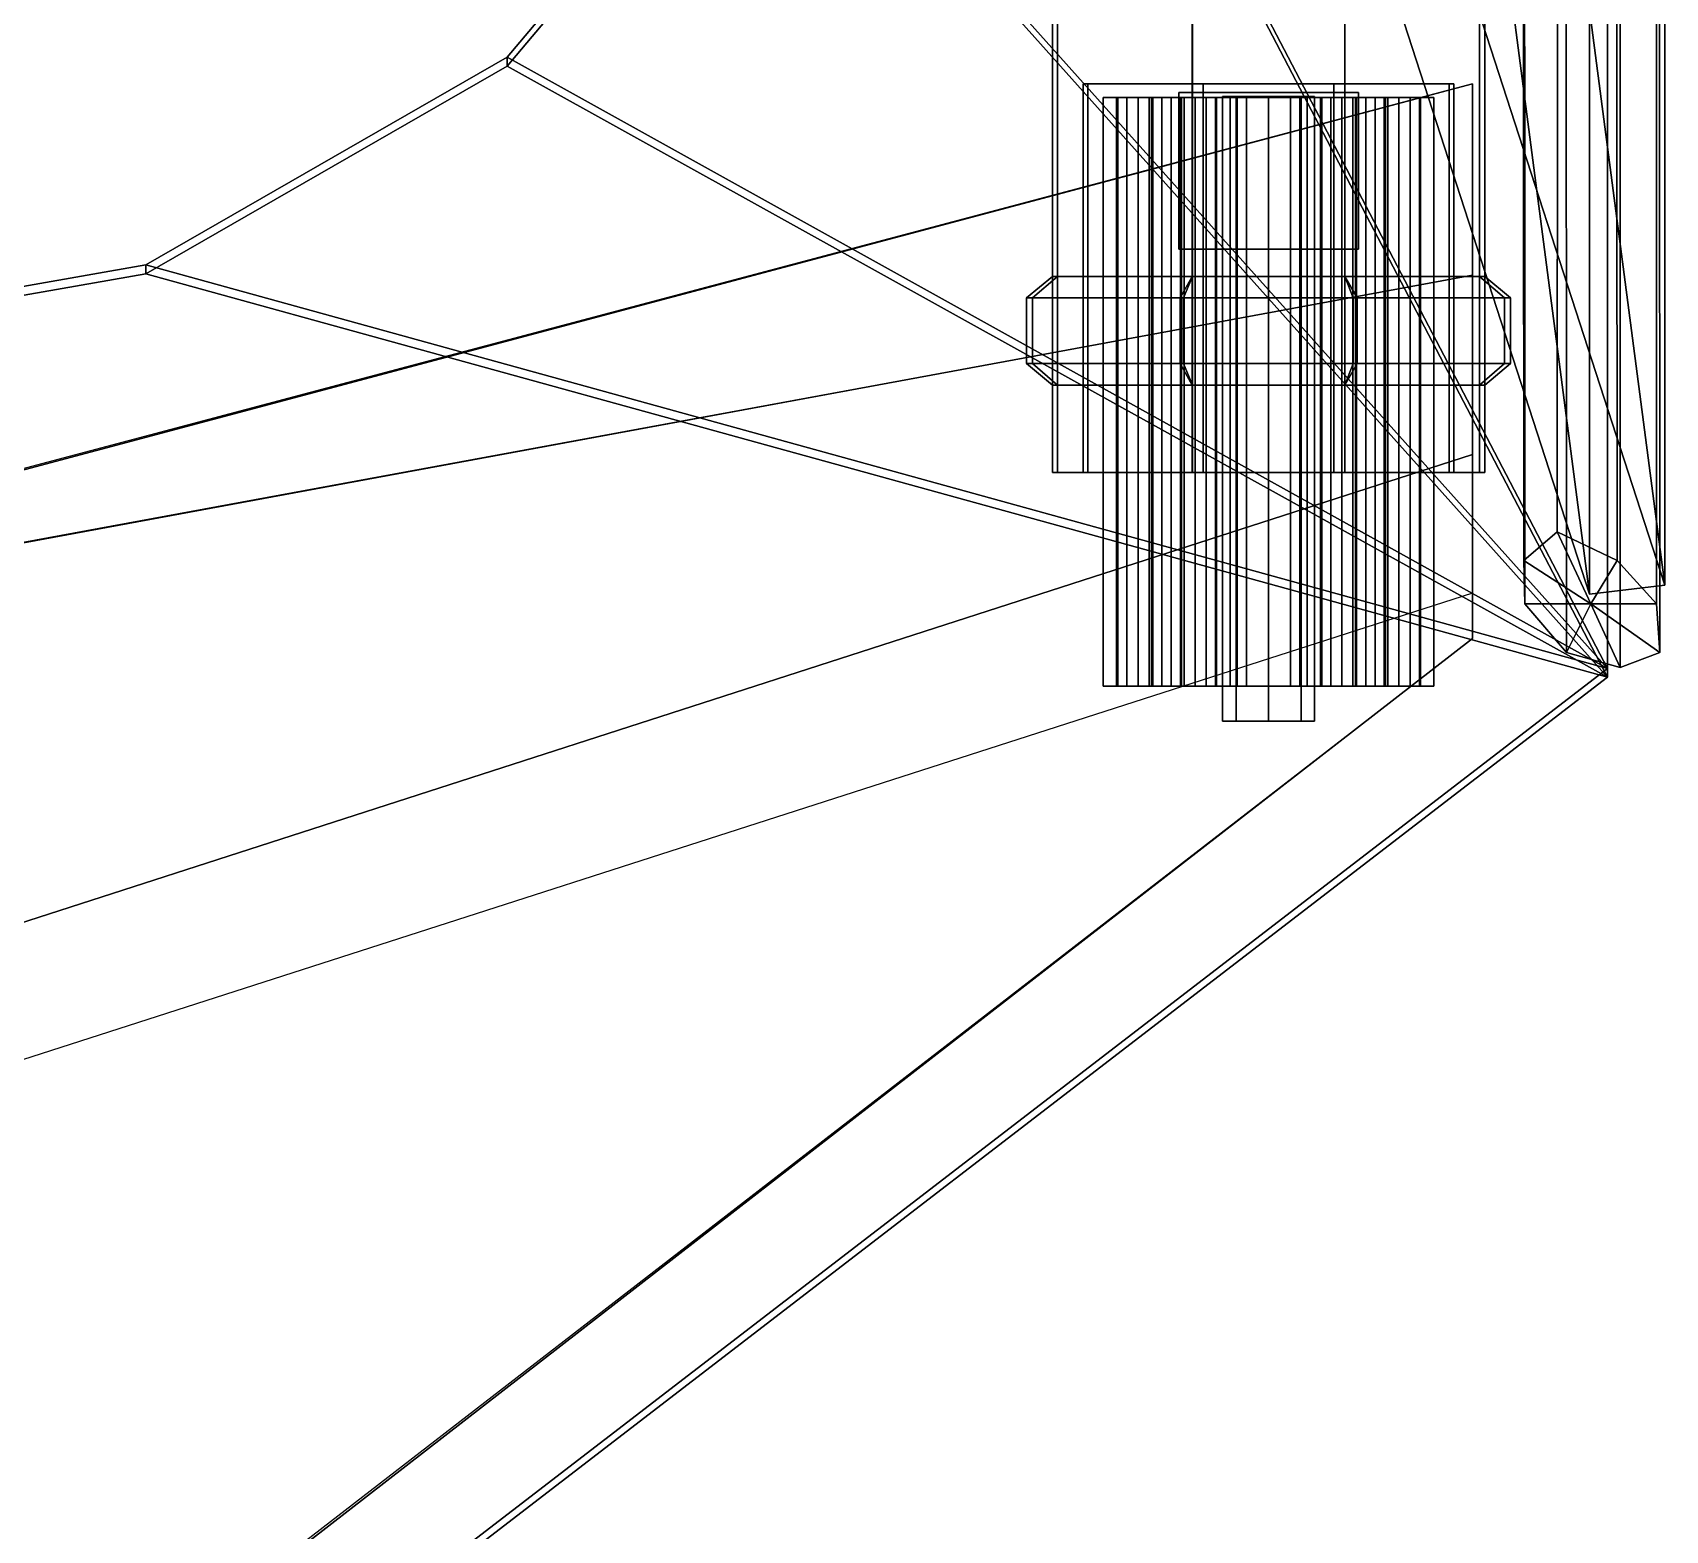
# Model space of a CAD drawing. Extents: x -7.9 to 7.9, y -12.5 to 11.9.
# Drawn here: x 4.873 to 7.726, y -2.932 to -0.314 of the extents above; entities that cross this region are included whole.
import ezdxf

# ---------------------------------------------------------------- set-up
doc = ezdxf.new("R2010")
doc.units = 0

msp = doc.modelspace()

# ---------------------------------------------------------------- linework, layer by layer
for points in [[(5.5259, 7.3099, 12.2731), (5.3539, 6.0311, 12.8935), (7.7254, -1.2805, 4.3218), (6.926, 4.8268, 7.2137)], [(5.2217, 6.0186, 12.8351), (7.5939, -1.2958, 4.2604), (7.7254, -1.2805, 4.3218), (5.3539, 6.0311, 12.8935)], [(7.5939, -1.2958, 4.2604), (5.2217, 6.0186, 12.8351), (6.7946, 4.8268, 7.1524)], [(6.9243, 5.9038, 7.2129), (6.926, 4.8268, 7.2137), (7.7254, -1.2805, 4.3218), (7.7264, 4.5266, 4.3223)], [(7.5939, -1.2958, 4.2604), (6.7946, 4.8268, 7.1524), (7.5949, 4.5117, 4.2608)], [(7.475, 4.5356, 4.3041), (7.4791, -1.237, 4.2953), (7.5374, -1.1871, 4.3829), (7.5407, 4.5356, 4.3758)], [(7.4793, 4.5356, 4.207), (7.4807, -1.313, 4.2039), (7.4791, -1.237, 4.2953), (7.475, 4.5356, 4.3041)], [(7.551, 4.5356, 4.1413), (7.5539, -1.398, 4.1351), (7.4807, -1.313, 4.2039), (7.4793, 4.5356, 4.207)], [(7.5407, 4.5356, 4.3758), (7.5374, -1.1871, 4.3829), (7.642, -1.237, 4.3713), (7.6379, 4.5356, 4.3801)], [(7.6481, 4.5356, 4.1455), (7.6475, -1.4244, 4.1469), (7.5539, -1.398, 4.1351), (7.551, 4.5356, 4.1413)], [(7.7264, 4.5266, 4.3223), (7.7254, -1.2805, 4.3218), (7.5939, -1.2958, 4.2604), (7.5949, 4.5117, 4.2608)], [(7.6379, 4.5356, 4.3801), (7.642, -1.237, 4.3713), (7.711, -1.313, 4.3113), (7.7096, 4.5356, 4.3144)], [(7.7138, 4.5356, 4.2172), (7.7167, -1.398, 4.211), (7.6475, -1.4244, 4.1469), (7.6481, 4.5356, 4.1455)], [(7.7096, 4.5356, 4.3144), (7.711, -1.313, 4.3113), (7.7167, -1.398, 4.211), (7.7138, 4.5356, 4.2172)], [(6.4207, 4.3816, 4.1037), (7.6253, 4.3816, 4.1037), (7.6253, -1.4257, 4.1037), (6.4207, 0.8816, 4.1037)], [(6.4207, 0.8662, 4.271), (7.6253, -1.4411, 4.271), (7.6253, 4.3663, 4.271), (6.4207, 4.3663, 4.271)], [(7.6253, 4.3816, 4.1037), (7.6253, 4.3663, 4.271), (7.6253, -1.4411, 4.271), (7.6253, -1.4257, 4.1037)], [(6.655, 1.8395, 3.7898), (6.6639, 1.8389, 3.5425), (6.6639, -1.0835, 3.5425), (6.655, -1.0835, 3.7898)], [(6.8997, 1.8395, 3.9838), (6.655, 1.8395, 3.7898), (6.655, -1.0835, 3.7898), (6.8997, -1.0835, 3.9838)], [(6.6639, 1.8389, 3.5425), (6.8995, 1.8389, 3.2481), (6.8995, -1.0835, 3.2481), (6.6639, -1.0835, 3.5425)], [(6.8995, 1.8389, 3.2481), (7.1659, 1.8395, 3.248), (7.1659, -1.0835, 3.248), (6.8995, -1.0835, 3.2481)], [(7.1661, 1.8395, 3.9837), (6.8997, 1.8395, 3.9838), (6.8997, -1.0835, 3.9838), (7.1661, -1.0835, 3.9837)], [(7.1659, 1.8395, 3.248), (7.4106, 1.8395, 3.5614), (7.4106, -1.0835, 3.5614), (7.1659, -1.0835, 3.248)], [(7.4016, 1.8395, 3.8087), (7.1661, 1.8395, 3.9837), (7.1661, -1.0835, 3.9837), (7.4016, -1.0835, 3.8087)], [(7.4106, 1.8395, 3.5614), (7.4016, 1.8395, 3.8087), (7.4016, -1.0835, 3.8087), (7.4106, -1.0835, 3.5614)], [(6.4207, 0.8816, 4.1037), (7.6253, -1.4257, 4.1037), (6.1712, 0.199, 4.1037)], [(6.1712, 0.1837, 4.271), (7.6253, -1.4411, 4.271), (6.4207, 0.8662, 4.271)], [(6.1712, 0.199, 4.1037), (7.6253, -1.4257, 4.1037), (5.7022, -0.3575, 4.1037)], [(6.1712, 0.199, 4.1037), (5.7022, -0.3575, 4.1037), (5.7022, -0.3728, 4.271), (6.1712, 0.1837, 4.271)], [(5.7022, -0.3728, 4.271), (7.6253, -1.4411, 4.271), (6.1712, 0.1837, 4.271)], [(5.7022, -0.3575, 4.1037), (7.6253, -1.4257, 4.1037), (5.0704, -0.7206, 4.1037)], [(5.7022, -0.3575, 4.1037), (5.0704, -0.7206, 4.1037), (5.0704, -0.736, 4.271), (5.7022, -0.3728, 4.271)], [(5.0704, -0.736, 4.271), (7.6253, -1.4411, 4.271), (5.7022, -0.3728, 4.271)], [(0.7607, -2.1641, 4.271), (0.7834, -2.1641, 4.7484), (7.3896, -0.4038, 4.7484), (7.3896, -0.4038, 4.271)], [(0.7834, -6.4985, 4.4398), (7.3896, -1.3735, 4.4398), (7.3896, -0.4038, 4.7484), (0.7834, -2.1641, 4.7484)], [(6.7091, -1.0835, 3.771), (6.7168, -1.0835, 3.5606), (6.7168, -0.4039, 3.5606), (6.7091, -0.4039, 3.771)], [(6.9188, -1.0835, 3.9361), (6.7091, -1.0835, 3.771), (6.7091, -0.4039, 3.771), (6.9188, -0.4039, 3.9361)], [(6.9186, -0.4039, 3.2993), (6.9188, -0.4039, 3.9361), (6.7091, -0.4039, 3.771), (6.7168, -0.4039, 3.5606)], [(6.7168, -1.0835, 3.5606), (6.9186, -1.0835, 3.2993), (6.9186, -0.4039, 3.2993), (6.7168, -0.4039, 3.5606)], [(6.7672, -0.4279, 3.7035), (6.7436, -0.4279, 3.6467), (6.7436, -1.4569, 3.6467), (6.7672, -1.4569, 3.7035)], [(6.7672, -0.4279, 3.5899), (6.7672, -1.4569, 3.5899), (6.7436, -1.4569, 3.6467), (6.7436, -0.4279, 3.6467)], [(6.824, -0.4279, 3.727), (6.7672, -0.4279, 3.7035), (6.7672, -1.4569, 3.7035), (6.824, -1.4569, 3.727)], [(6.824, -0.4279, 3.5663), (6.824, -1.4569, 3.5663), (6.7672, -1.4569, 3.5899), (6.7672, -0.4279, 3.5899)], [(6.7852, -0.4279, 3.608), (6.7692, -0.4279, 3.6467), (6.7692, -1.4569, 3.6467), (6.7852, -1.4569, 3.608)], [(6.7852, -0.4279, 3.6854), (6.7852, -1.4569, 3.6854), (6.7692, -1.4569, 3.6467), (6.7692, -0.4279, 3.6467)], [(6.824, -0.4279, 3.5919), (6.7852, -0.4279, 3.608), (6.7852, -1.4569, 3.608), (6.824, -1.4569, 3.5919)], [(6.824, -0.4279, 3.7014), (6.824, -1.4569, 3.7014), (6.7852, -1.4569, 3.6854), (6.7852, -0.4279, 3.6854)], [(6.8048, -0.4279, 3.499), (6.8283, -0.4279, 3.4422), (6.8283, -1.4569, 3.4422), (6.8048, -1.4569, 3.499)], [(6.8283, -0.4279, 3.5558), (6.8048, -0.4279, 3.499), (6.8048, -1.4569, 3.499), (6.8283, -1.4569, 3.5558)], [(6.8283, -0.4279, 3.7375), (6.8283, -1.4569, 3.7375), (6.8048, -1.4569, 3.7943), (6.8048, -0.4279, 3.7943)], [(6.8048, -0.4279, 3.7943), (6.8048, -1.4569, 3.7943), (6.8283, -1.4569, 3.8511), (6.8283, -0.4279, 3.8511)], [(6.824, -0.4279, 3.5919), (6.824, -1.4569, 3.5919), (6.8627, -1.4569, 3.608), (6.8627, -0.4279, 3.608)], [(6.8627, -0.4279, 3.6854), (6.8627, -1.4569, 3.6854), (6.824, -1.4569, 3.7014), (6.824, -0.4279, 3.7014)], [(6.8808, -0.4279, 3.7035), (6.824, -0.4279, 3.727), (6.824, -1.4569, 3.727), (6.8808, -1.4569, 3.7035)], [(6.824, -0.4279, 3.5663), (6.8808, -0.4279, 3.5899), (6.8808, -1.4569, 3.5899), (6.824, -1.4569, 3.5663)], [(6.8851, -0.4279, 3.4187), (6.8851, -1.4569, 3.4187), (6.8283, -1.4569, 3.4422), (6.8283, -0.4279, 3.4422)], [(6.8851, -0.4279, 3.5794), (6.8283, -0.4279, 3.5558), (6.8283, -1.4569, 3.5558), (6.8851, -1.4569, 3.5794)], [(6.8283, -0.4279, 3.7375), (6.8851, -0.4279, 3.714), (6.8851, -1.4569, 3.714), (6.8283, -1.4569, 3.7375)], [(6.8851, -0.4279, 3.8747), (6.8283, -0.4279, 3.8511), (6.8283, -1.4569, 3.8511), (6.8851, -1.4569, 3.8747)], [(6.8464, -0.4279, 3.5378), (6.8464, -1.4569, 3.5378), (6.8304, -1.4569, 3.499), (6.8304, -0.4279, 3.499)], [(6.8304, -0.4279, 3.499), (6.8304, -1.4569, 3.499), (6.8464, -1.4569, 3.4603), (6.8464, -0.4279, 3.4603)], [(6.8304, -0.4279, 3.7943), (6.8464, -0.4279, 3.8331), (6.8464, -1.4569, 3.8331), (6.8304, -1.4569, 3.7943)], [(6.8464, -0.4279, 3.7556), (6.8304, -0.4279, 3.7943), (6.8304, -1.4569, 3.7943), (6.8464, -1.4569, 3.7556)], [(6.8851, -0.4279, 3.5538), (6.8851, -1.4569, 3.5538), (6.8464, -1.4569, 3.5378), (6.8464, -0.4279, 3.5378)], [(6.8851, -0.4279, 3.4443), (6.8464, -0.4279, 3.4603), (6.8464, -1.4569, 3.4603), (6.8851, -1.4569, 3.4443)], [(6.8851, -0.4279, 3.8491), (6.8851, -1.4569, 3.8491), (6.8464, -1.4569, 3.8331), (6.8464, -0.4279, 3.8331)], [(6.8464, -0.4279, 3.7556), (6.8464, -1.4569, 3.7556), (6.8851, -1.4569, 3.7396), (6.8851, -0.4279, 3.7396)], [(6.8787, -0.4279, 3.6467), (6.8627, -0.4279, 3.608), (6.8627, -1.4569, 3.608), (6.8787, -1.4569, 3.6467)], [(6.8627, -0.4279, 3.6854), (6.8787, -0.4279, 3.6467), (6.8787, -1.4569, 3.6467), (6.8627, -1.4569, 3.6854)], [(6.8759, -0.6928, 3.9639), (6.8759, -0.6928, 4.1127), (6.8759, -0.4192, 4.1127), (6.8759, -0.4192, 3.9639)], [(6.8759, -0.4192, 3.9639), (6.8759, -0.4192, 4.1127), (7.1899, -0.4192, 4.1127), (7.1899, -0.4192, 3.9639)], [(6.8808, -0.4279, 3.7035), (6.8808, -1.4569, 3.7035), (6.9043, -1.4569, 3.6467), (6.9043, -0.4279, 3.6467)], [(6.9043, -0.4279, 3.6467), (6.9043, -1.4569, 3.6467), (6.8808, -1.4569, 3.5899), (6.8808, -0.4279, 3.5899)], [(6.9419, -0.4279, 3.4422), (6.9419, -1.4569, 3.4422), (6.8851, -1.4569, 3.4187), (6.8851, -0.4279, 3.4187)], [(6.8851, -0.4279, 3.5794), (6.8851, -1.4569, 3.5794), (6.9419, -1.4569, 3.5558), (6.9419, -0.4279, 3.5558)], [(6.8851, -0.4279, 3.5538), (6.9238, -0.4279, 3.5378), (6.9238, -1.4569, 3.5378), (6.8851, -1.4569, 3.5538)], [(6.9238, -0.4279, 3.4603), (6.8851, -0.4279, 3.4443), (6.8851, -1.4569, 3.4443), (6.9238, -1.4569, 3.4603)], [(6.9419, -0.4279, 3.7375), (6.9419, -1.4569, 3.7375), (6.8851, -1.4569, 3.714), (6.8851, -0.4279, 3.714)], [(6.9419, -0.4279, 3.8511), (6.8851, -0.4279, 3.8747), (6.8851, -1.4569, 3.8747), (6.9419, -1.4569, 3.8511)], [(6.9238, -0.4279, 3.8331), (6.9238, -1.4569, 3.8331), (6.8851, -1.4569, 3.8491), (6.8851, -0.4279, 3.8491)], [(6.9238, -0.4279, 3.7556), (6.8851, -0.4279, 3.7396), (6.8851, -1.4569, 3.7396), (6.9238, -1.4569, 3.7556)], [(6.9186, -1.0835, 3.2993), (7.1468, -1.0835, 3.2992), (7.1468, -0.4039, 3.2992), (6.9186, -0.4039, 3.2993)], [(6.9186, -0.4039, 3.2993), (7.1468, -0.4039, 3.2992), (7.147, -0.4039, 3.9361), (6.9188, -0.4039, 3.9361)], [(7.147, -1.0835, 3.9361), (6.9188, -1.0835, 3.9361), (6.9188, -0.4039, 3.9361), (7.147, -0.4039, 3.9361)], [(6.9238, -0.4279, 3.4603), (6.9238, -1.4569, 3.4603), (6.9399, -1.4569, 3.499), (6.9399, -0.4279, 3.499)], [(6.9238, -0.4279, 3.5378), (6.9399, -0.4279, 3.499), (6.9399, -1.4569, 3.499), (6.9238, -1.4569, 3.5378)], [(6.9399, -0.4279, 3.7943), (6.9238, -0.4279, 3.7556), (6.9238, -1.4569, 3.7556), (6.9399, -1.4569, 3.7943)], [(6.9399, -0.4279, 3.7943), (6.9399, -1.4569, 3.7943), (6.9238, -1.4569, 3.8331), (6.9238, -0.4279, 3.8331)], [(6.9419, -0.4279, 3.5558), (6.9419, -1.4569, 3.5558), (6.9655, -1.4569, 3.499), (6.9655, -0.4279, 3.499)], [(6.9419, -0.4279, 3.4422), (6.9655, -0.4279, 3.499), (6.9655, -1.4569, 3.499), (6.9419, -1.4569, 3.4422)], [(6.9655, -0.4279, 3.7943), (6.9419, -0.4279, 3.8511), (6.9419, -1.4569, 3.8511), (6.9655, -1.4569, 3.7943)], [(6.9655, -0.4279, 3.7943), (6.9655, -1.4569, 3.7943), (6.9419, -1.4569, 3.7375), (6.9419, -0.4279, 3.7375)], [(6.976, -1.518, 3.7035), (6.976, -0.426, 3.7035), (6.9524, -0.426, 3.6467), (6.9524, -1.518, 3.6467)], [(6.9524, -1.518, 3.6467), (6.9524, -0.426, 3.6467), (6.976, -0.426, 3.5899), (6.976, -1.518, 3.5899)], [(6.9524, -0.4279, 3.8555), (6.9524, -1.4569, 3.8555), (6.976, -1.4569, 3.9123), (6.976, -0.4279, 3.9123)], [(6.9524, -0.4279, 3.8555), (6.976, -0.4279, 3.7987), (6.976, -1.4569, 3.7987), (6.9524, -1.4569, 3.8555)], [(6.976, -0.4279, 3.4947), (6.9524, -0.4279, 3.4379), (6.9524, -1.4569, 3.4379), (6.976, -1.4569, 3.4947)], [(6.9524, -0.4279, 3.4379), (6.976, -0.4279, 3.3811), (6.976, -1.4569, 3.3811), (6.9524, -1.4569, 3.4379)], [(7.0328, -1.518, 3.727), (7.0328, -0.426, 3.727), (6.976, -0.426, 3.7035), (6.976, -1.518, 3.7035)], [(6.976, -1.518, 3.5899), (6.976, -0.426, 3.5899), (7.0328, -0.426, 3.5663), (7.0328, -1.518, 3.5663)], [(6.976, -0.4279, 3.9123), (6.976, -1.4569, 3.9123), (7.0328, -1.4569, 3.9358), (7.0328, -0.4279, 3.9358)], [(7.0328, -0.4279, 3.7751), (7.0328, -1.4569, 3.7751), (6.976, -1.4569, 3.7987), (6.976, -0.4279, 3.7987)], [(6.976, -0.4279, 3.4947), (6.976, -1.4569, 3.4947), (7.0328, -1.4569, 3.5182), (7.0328, -0.4279, 3.5182)], [(6.976, -0.4279, 3.3811), (7.0328, -0.4279, 3.3575), (7.0328, -1.4569, 3.3575), (6.976, -1.4569, 3.3811)], [(6.978, -0.4279, 3.8555), (6.978, -1.4569, 3.8555), (6.9941, -1.4569, 3.8168), (6.9941, -0.4279, 3.8168)], [(6.978, -0.4279, 3.8555), (6.9941, -0.4279, 3.8942), (6.9941, -1.4569, 3.8942), (6.978, -1.4569, 3.8555)], [(6.978, -0.4279, 3.4379), (6.978, -1.4569, 3.4379), (6.9941, -1.4569, 3.3991), (6.9941, -0.4279, 3.3991)], [(6.9941, -0.4279, 3.4766), (6.9941, -1.4569, 3.4766), (6.978, -1.4569, 3.4379), (6.978, -0.4279, 3.4379)], [(7.0328, -0.4279, 3.8007), (6.9941, -0.4279, 3.8168), (6.9941, -1.4569, 3.8168), (7.0328, -1.4569, 3.8007)], [(6.9941, -0.4279, 3.8942), (7.0328, -0.4279, 3.9103), (7.0328, -1.4569, 3.9103), (6.9941, -1.4569, 3.8942)], [(6.9941, -0.4279, 3.3991), (6.9941, -1.4569, 3.3991), (7.0328, -1.4569, 3.3831), (7.0328, -0.4279, 3.3831)], [(6.9941, -0.4279, 3.4766), (7.0328, -0.4279, 3.4926), (7.0328, -1.4569, 3.4926), (6.9941, -1.4569, 3.4766)], [(7.0328, -1.518, 3.5663), (7.0328, -0.426, 3.5663), (7.0896, -0.426, 3.5899), (7.0896, -1.518, 3.5899)], [(7.0896, -1.518, 3.7035), (7.0896, -0.426, 3.7035), (7.0328, -0.426, 3.727), (7.0328, -1.518, 3.727)], [(7.0715, -0.4279, 3.8942), (7.0715, -1.4569, 3.8942), (7.0328, -1.4569, 3.9103), (7.0328, -0.4279, 3.9103)], [(7.0715, -0.4279, 3.8168), (7.0328, -0.4279, 3.8007), (7.0328, -1.4569, 3.8007), (7.0715, -1.4569, 3.8168)], [(7.0896, -0.4279, 3.7987), (7.0896, -1.4569, 3.7987), (7.0328, -1.4569, 3.7751), (7.0328, -0.4279, 3.7751)], [(7.0896, -0.4279, 3.9123), (7.0328, -0.4279, 3.9358), (7.0328, -1.4569, 3.9358), (7.0896, -1.4569, 3.9123)], [(7.0328, -0.4279, 3.4926), (7.0715, -0.4279, 3.4766), (7.0715, -1.4569, 3.4766), (7.0328, -1.4569, 3.4926)], [(7.0715, -0.4279, 3.3991), (7.0328, -0.4279, 3.3831), (7.0328, -1.4569, 3.3831), (7.0715, -1.4569, 3.3991)], [(7.0896, -0.4279, 3.3811), (7.0896, -1.4569, 3.3811), (7.0328, -1.4569, 3.3575), (7.0328, -0.4279, 3.3575)], [(7.0328, -0.4279, 3.5182), (7.0328, -1.4569, 3.5182), (7.0896, -1.4569, 3.4947), (7.0896, -0.4279, 3.4947)], [(7.0875, -0.4279, 3.8555), (7.0875, -1.4569, 3.8555), (7.0715, -1.4569, 3.8942), (7.0715, -0.4279, 3.8942)], [(7.0715, -0.4279, 3.8168), (7.0715, -1.4569, 3.8168), (7.0875, -1.4569, 3.8555), (7.0875, -0.4279, 3.8555)], [(7.0875, -0.4279, 3.4379), (7.0875, -1.4569, 3.4379), (7.0715, -1.4569, 3.4766), (7.0715, -0.4279, 3.4766)], [(7.0875, -0.4279, 3.4379), (7.0715, -0.4279, 3.3991), (7.0715, -1.4569, 3.3991), (7.0875, -1.4569, 3.4379)], [(7.0896, -1.518, 3.5899), (7.0896, -0.426, 3.5899), (7.1131, -0.426, 3.6467), (7.1131, -1.518, 3.6467)], [(7.1131, -1.518, 3.6467), (7.1131, -0.426, 3.6467), (7.0896, -0.426, 3.7035), (7.0896, -1.518, 3.7035)], [(7.0896, -0.4279, 3.7987), (7.1131, -0.4279, 3.8555), (7.1131, -1.4569, 3.8555), (7.0896, -1.4569, 3.7987)], [(7.1131, -0.4279, 3.8555), (7.0896, -0.4279, 3.9123), (7.0896, -1.4569, 3.9123), (7.1131, -1.4569, 3.8555)], [(7.1131, -0.4279, 3.4379), (7.1131, -1.4569, 3.4379), (7.0896, -1.4569, 3.3811), (7.0896, -0.4279, 3.3811)], [(7.1131, -0.4279, 3.4379), (7.0896, -0.4279, 3.4947), (7.0896, -1.4569, 3.4947), (7.1131, -1.4569, 3.4379)], [(7.1236, -0.4279, 3.7375), (7.1236, -1.4569, 3.7375), (7.1001, -1.4569, 3.7943), (7.1001, -0.4279, 3.7943)], [(7.1236, -0.4279, 3.8511), (7.1001, -0.4279, 3.7943), (7.1001, -1.4569, 3.7943), (7.1236, -1.4569, 3.8511)], [(7.1001, -0.4279, 3.499), (7.1236, -0.4279, 3.4422), (7.1236, -1.4569, 3.4422), (7.1001, -1.4569, 3.499)], [(7.1001, -0.4279, 3.499), (7.1001, -1.4569, 3.499), (7.1236, -1.4569, 3.5558), (7.1236, -0.4279, 3.5558)], [(7.1236, -0.4279, 3.8511), (7.1236, -1.4569, 3.8511), (7.1804, -1.4569, 3.8747), (7.1804, -0.4279, 3.8747)], [(7.1804, -0.4279, 3.714), (7.1804, -1.4569, 3.714), (7.1236, -1.4569, 3.7375), (7.1236, -0.4279, 3.7375)], [(7.1236, -0.4279, 3.5558), (7.1236, -1.4569, 3.5558), (7.1804, -1.4569, 3.5794), (7.1804, -0.4279, 3.5794)], [(7.1236, -0.4279, 3.4422), (7.1804, -0.4279, 3.4187), (7.1804, -1.4569, 3.4187), (7.1236, -1.4569, 3.4422)], [(7.1417, -0.4279, 3.8331), (7.1417, -1.4569, 3.8331), (7.1257, -1.4569, 3.7943), (7.1257, -0.4279, 3.7943)], [(7.1417, -0.4279, 3.7556), (7.1257, -0.4279, 3.7943), (7.1257, -1.4569, 3.7943), (7.1417, -1.4569, 3.7556)], [(7.1257, -0.4279, 3.499), (7.1417, -0.4279, 3.5378), (7.1417, -1.4569, 3.5378), (7.1257, -1.4569, 3.499)], [(7.1257, -0.4279, 3.499), (7.1257, -1.4569, 3.499), (7.1417, -1.4569, 3.4603), (7.1417, -0.4279, 3.4603)], [(7.1804, -0.4279, 3.7396), (7.1417, -0.4279, 3.7556), (7.1417, -1.4569, 3.7556), (7.1804, -1.4569, 3.7396)], [(7.1417, -0.4279, 3.8331), (7.1804, -0.4279, 3.8491), (7.1804, -1.4569, 3.8491), (7.1417, -1.4569, 3.8331)], [(7.1417, -0.4279, 3.4603), (7.1417, -1.4569, 3.4603), (7.1804, -1.4569, 3.4443), (7.1804, -0.4279, 3.4443)], [(7.1417, -0.4279, 3.5378), (7.1804, -0.4279, 3.5538), (7.1804, -1.4569, 3.5538), (7.1417, -1.4569, 3.5378)], [(7.1468, -1.0835, 3.2992), (7.3564, -1.0835, 3.5767), (7.3564, -0.4039, 3.5767), (7.1468, -0.4039, 3.2992)], [(7.3564, -0.4039, 3.5767), (7.3487, -0.4039, 3.7871), (7.147, -0.4039, 3.9361), (7.1468, -0.4039, 3.2992)], [(7.3487, -1.0835, 3.7871), (7.147, -1.0835, 3.9361), (7.147, -0.4039, 3.9361), (7.3487, -0.4039, 3.7871)], [(7.1848, -0.4279, 3.5899), (7.1848, -1.4569, 3.5899), (7.1612, -1.4569, 3.6467), (7.1612, -0.4279, 3.6467)], [(7.1612, -0.4279, 3.6467), (7.1612, -1.4569, 3.6467), (7.1848, -1.4569, 3.7035), (7.1848, -0.4279, 3.7035)], [(7.1804, -0.4279, 3.8747), (7.1804, -1.4569, 3.8747), (7.2372, -1.4569, 3.8511), (7.2372, -0.4279, 3.8511)], [(7.1804, -0.4279, 3.714), (7.2372, -0.4279, 3.7375), (7.2372, -1.4569, 3.7375), (7.1804, -1.4569, 3.714)], [(7.1804, -0.4279, 3.7396), (7.1804, -1.4569, 3.7396), (7.2192, -1.4569, 3.7556), (7.2192, -0.4279, 3.7556)], [(7.1804, -0.4279, 3.8491), (7.2192, -0.4279, 3.8331), (7.2192, -1.4569, 3.8331), (7.1804, -1.4569, 3.8491)], [(7.2372, -0.4279, 3.5558), (7.1804, -0.4279, 3.5794), (7.1804, -1.4569, 3.5794), (7.2372, -1.4569, 3.5558)], [(7.1804, -0.4279, 3.4187), (7.2372, -0.4279, 3.4422), (7.2372, -1.4569, 3.4422), (7.1804, -1.4569, 3.4187)], [(7.1804, -0.4279, 3.4443), (7.1804, -1.4569, 3.4443), (7.2192, -1.4569, 3.4603), (7.2192, -0.4279, 3.4603)], [(7.2192, -0.4279, 3.5378), (7.2192, -1.4569, 3.5378), (7.1804, -1.4569, 3.5538), (7.1804, -0.4279, 3.5538)], [(7.1848, -0.4279, 3.5899), (7.2416, -0.4279, 3.5663), (7.2416, -1.4569, 3.5663), (7.1848, -1.4569, 3.5899)], [(7.2416, -0.4279, 3.727), (7.1848, -0.4279, 3.7035), (7.1848, -1.4569, 3.7035), (7.2416, -1.4569, 3.727)], [(7.1868, -0.4279, 3.6467), (7.2029, -0.4279, 3.6854), (7.2029, -1.4569, 3.6854), (7.1868, -1.4569, 3.6467)], [(7.2029, -0.4279, 3.608), (7.1868, -0.4279, 3.6467), (7.1868, -1.4569, 3.6467), (7.2029, -1.4569, 3.608)], [(7.1899, -0.4192, 3.9639), (7.1899, -0.4192, 4.1127), (7.1899, -0.6928, 4.1127), (7.1899, -0.6928, 3.9639)], [(7.2416, -0.4279, 3.7014), (7.2416, -1.4569, 3.7014), (7.2029, -1.4569, 3.6854), (7.2029, -0.4279, 3.6854)], [(7.2029, -0.4279, 3.608), (7.2029, -1.4569, 3.608), (7.2416, -1.4569, 3.5919), (7.2416, -0.4279, 3.5919)], [(7.2192, -0.4279, 3.7556), (7.2192, -1.4569, 3.7556), (7.2352, -1.4569, 3.7943), (7.2352, -0.4279, 3.7943)], [(7.2352, -0.4279, 3.7943), (7.2352, -1.4569, 3.7943), (7.2192, -1.4569, 3.8331), (7.2192, -0.4279, 3.8331)], [(7.2352, -0.4279, 3.499), (7.2192, -0.4279, 3.4603), (7.2192, -1.4569, 3.4603), (7.2352, -1.4569, 3.499)], [(7.2192, -0.4279, 3.5378), (7.2352, -0.4279, 3.499), (7.2352, -1.4569, 3.499), (7.2192, -1.4569, 3.5378)], [(7.2608, -0.4279, 3.7943), (7.2372, -0.4279, 3.8511), (7.2372, -1.4569, 3.8511), (7.2608, -1.4569, 3.7943)], [(7.2372, -0.4279, 3.7375), (7.2608, -0.4279, 3.7943), (7.2608, -1.4569, 3.7943), (7.2372, -1.4569, 3.7375)], [(7.2372, -0.4279, 3.5558), (7.2372, -1.4569, 3.5558), (7.2608, -1.4569, 3.499), (7.2608, -0.4279, 3.499)], [(7.2608, -0.4279, 3.499), (7.2608, -1.4569, 3.499), (7.2372, -1.4569, 3.4422), (7.2372, -0.4279, 3.4422)], [(7.2416, -0.4279, 3.7014), (7.2803, -0.4279, 3.6854), (7.2803, -1.4569, 3.6854), (7.2416, -1.4569, 3.7014)], [(7.2416, -0.4279, 3.5919), (7.2416, -1.4569, 3.5919), (7.2803, -1.4569, 3.608), (7.2803, -0.4279, 3.608)], [(7.2416, -0.4279, 3.5663), (7.2984, -0.4279, 3.5899), (7.2984, -1.4569, 3.5899), (7.2416, -1.4569, 3.5663)], [(7.2416, -0.4279, 3.727), (7.2416, -1.4569, 3.727), (7.2984, -1.4569, 3.7035), (7.2984, -0.4279, 3.7035)], [(7.2803, -0.4279, 3.6854), (7.2964, -0.4279, 3.6467), (7.2964, -1.4569, 3.6467), (7.2803, -1.4569, 3.6854)], [(7.2803, -0.4279, 3.608), (7.2803, -1.4569, 3.608), (7.2964, -1.4569, 3.6467), (7.2964, -0.4279, 3.6467)], [(7.2984, -0.4279, 3.5899), (7.3219, -0.4279, 3.6467), (7.3219, -1.4569, 3.6467), (7.2984, -1.4569, 3.5899)], [(7.2984, -0.4279, 3.7035), (7.2984, -1.4569, 3.7035), (7.3219, -1.4569, 3.6467), (7.3219, -0.4279, 3.6467)], [(7.3564, -1.0835, 3.5767), (7.3487, -1.0835, 3.7871), (7.3487, -0.4039, 3.7871), (7.3564, -0.4039, 3.5767)], [(7.3896, -1.3735, 4.4398), (7.3896, -1.3735, 4.271), (7.3896, -0.4038, 4.271), (7.3896, -0.4038, 4.7484)], [(7.1899, -0.6928, 3.9639), (7.1899, -0.6928, 4.1127), (6.8759, -0.6928, 4.1127), (6.8759, -0.6928, 3.9639)], [(5.0704, -0.7206, 4.1037), (7.6253, -1.4257, 4.1037), (0.7607, -6.7043, 4.1037), (4.352, -0.8468, 4.1037)], [(4.352, -0.8621, 4.271), (0.7607, -6.7197, 4.271), (7.6253, -1.4411, 4.271), (5.0704, -0.736, 4.271)], [(4.2287, -1.3207, 4.1037), (7.3896, -0.7385, 4.1037), (7.3896, -0.7385, 4.0284), (4.2378, -1.3207, 3.895)], [(4.2375, -2.0693, 3.895), (4.2378, -1.3207, 3.895), (7.3896, -0.7385, 4.0284), (7.3896, -1.052, 4.0284)], [(5.0704, -0.7206, 4.1037), (4.352, -0.8468, 4.1037), (4.352, -0.8621, 4.271), (5.0704, -0.736, 4.271)], [(6.655, -0.7407, 3.7898), (6.6098, -0.7782, 3.8106), (6.8842, -0.7782, 4.0282), (6.8997, -0.7407, 3.9838)], [(6.6639, -0.7407, 3.5425), (6.6201, -0.7782, 3.5262), (6.6098, -0.7782, 3.8106), (6.655, -0.7407, 3.7898)], [(6.8995, -0.7407, 3.2481), (6.8781, -0.7782, 3.2037), (6.6201, -0.7782, 3.5262), (6.6639, -0.7407, 3.5425)], [(7.1659, -0.7407, 3.248), (7.1875, -0.7782, 3.2036), (6.8781, -0.7782, 3.2037), (6.8995, -0.7407, 3.2481)], [(6.8997, -0.7407, 3.9838), (6.8842, -0.7782, 4.0282), (7.1808, -0.7782, 4.0281), (7.1661, -0.7407, 3.9837)], [(7.4106, -0.7407, 3.5614), (7.4555, -0.7782, 3.5468), (7.1875, -0.7782, 3.2036), (7.1659, -0.7407, 3.248)], [(7.1661, -0.7407, 3.9837), (7.1808, -0.7782, 4.0281), (7.4452, -0.7782, 3.8316), (7.4016, -0.7407, 3.8087)], [(7.3896, -1.052, 4.0284), (7.3896, -0.7385, 4.0284), (7.3896, -0.7385, 4.1037), (7.3896, -1.2942, 4.1037)], [(7.4016, -0.7407, 3.8087), (7.4452, -0.7782, 3.8316), (7.4555, -0.7782, 3.5468), (7.4106, -0.7407, 3.5614)], [(6.6098, -0.893, 3.8106), (6.8842, -0.893, 4.0282), (6.8842, -0.7782, 4.0282), (6.6098, -0.7782, 3.8106)], [(6.6098, -0.893, 3.8106), (6.6098, -0.7782, 3.8106), (6.6201, -0.7782, 3.5262), (6.6201, -0.893, 3.5262)], [(6.8781, -0.893, 3.2037), (6.6201, -0.893, 3.5262), (6.6201, -0.7782, 3.5262), (6.8781, -0.7782, 3.2037)], [(6.8781, -0.893, 3.2037), (6.8781, -0.7782, 3.2037), (7.1875, -0.7782, 3.2036), (7.1875, -0.893, 3.2036)], [(7.1808, -0.893, 4.0281), (7.1808, -0.7782, 4.0281), (6.8842, -0.7782, 4.0282), (6.8842, -0.893, 4.0282)], [(7.1808, -0.893, 4.0281), (7.4452, -0.893, 3.8316), (7.4452, -0.7782, 3.8316), (7.1808, -0.7782, 4.0281)], [(7.4555, -0.893, 3.5468), (7.1875, -0.893, 3.2036), (7.1875, -0.7782, 3.2036), (7.4555, -0.7782, 3.5468)], [(7.4555, -0.893, 3.5468), (7.4555, -0.7782, 3.5468), (7.4452, -0.7782, 3.8316), (7.4452, -0.893, 3.8316)], [(6.655, -0.9305, 3.7898), (6.6098, -0.893, 3.8106), (6.6201, -0.893, 3.5262), (6.6639, -0.9305, 3.5425)], [(6.8997, -0.9305, 3.9838), (6.8842, -0.893, 4.0282), (6.6098, -0.893, 3.8106), (6.655, -0.9305, 3.7898)], [(6.6639, -0.9305, 3.5425), (6.6201, -0.893, 3.5262), (6.8781, -0.893, 3.2037), (6.8995, -0.9305, 3.2481)], [(6.8995, -0.9305, 3.2481), (6.8781, -0.893, 3.2037), (7.1875, -0.893, 3.2036), (7.1659, -0.9305, 3.248)], [(7.1661, -0.9305, 3.9837), (7.1808, -0.893, 4.0281), (6.8842, -0.893, 4.0282), (6.8997, -0.9305, 3.9838)], [(7.1659, -0.9305, 3.248), (7.1875, -0.893, 3.2036), (7.4555, -0.893, 3.5468), (7.4106, -0.9305, 3.5614)], [(7.4016, -0.9305, 3.8087), (7.4452, -0.893, 3.8316), (7.1808, -0.893, 4.0281), (7.1661, -0.9305, 3.9837)], [(7.4106, -0.9305, 3.5614), (7.4555, -0.893, 3.5468), (7.4452, -0.893, 3.8316), (7.4016, -0.9305, 3.8087)], [(4.2283, -2.3116, 4.1037), (4.2375, -2.0693, 3.895), (7.3896, -1.052, 4.0284), (7.3896, -1.2942, 4.1037)], [(6.8997, -1.0835, 3.9838), (6.655, -1.0835, 3.7898), (6.7091, -1.0835, 3.771), (6.9188, -1.0835, 3.9361)], [(6.655, -1.0835, 3.7898), (6.6639, -1.0835, 3.5425), (6.7168, -1.0835, 3.5606), (6.7091, -1.0835, 3.771)], [(6.6639, -1.0835, 3.5425), (6.8995, -1.0835, 3.2481), (6.9186, -1.0835, 3.2993), (6.7168, -1.0835, 3.5606)], [(6.8995, -1.0835, 3.2481), (7.1659, -1.0835, 3.248), (7.1468, -1.0835, 3.2992), (6.9186, -1.0835, 3.2993)], [(7.1661, -1.0835, 3.9837), (6.8997, -1.0835, 3.9838), (6.9188, -1.0835, 3.9361), (7.147, -1.0835, 3.9361)], [(7.1659, -1.0835, 3.248), (7.4106, -1.0835, 3.5614), (7.3564, -1.0835, 3.5767), (7.1468, -1.0835, 3.2992)], [(7.4016, -1.0835, 3.8087), (7.1661, -1.0835, 3.9837), (7.147, -1.0835, 3.9361), (7.3487, -1.0835, 3.7871)], [(7.4106, -1.0835, 3.5614), (7.4016, -1.0835, 3.8087), (7.3487, -1.0835, 3.7871), (7.3564, -1.0835, 3.5767)], [(7.5959, -1.313, 4.2576), (7.5374, -1.1871, 4.3829), (7.4791, -1.237, 4.2953)], [(7.5959, -1.313, 4.2576), (7.642, -1.237, 4.3713), (7.5374, -1.1871, 4.3829)], [(7.5959, -1.313, 4.2576), (7.4791, -1.237, 4.2953), (7.4807, -1.313, 4.2039)], [(7.5959, -1.313, 4.2576), (7.711, -1.313, 4.3113), (7.642, -1.237, 4.3713)], [(7.5959, -1.313, 4.2576), (7.4807, -1.313, 4.2039), (7.5539, -1.398, 4.1351)], [(7.5959, -1.313, 4.2576), (7.5539, -1.398, 4.1351), (7.6475, -1.4244, 4.1469)], [(7.5959, -1.313, 4.2576), (7.6475, -1.4244, 4.1469), (7.7167, -1.398, 4.211)], [(7.5959, -1.313, 4.2576), (7.7167, -1.398, 4.211), (7.711, -1.313, 4.3113)], [(0.7607, -6.4985, 4.271), (7.3896, -1.3735, 4.271), (7.3896, -1.3735, 4.4398), (0.7834, -6.4985, 4.4398)], [(7.6253, -1.4257, 4.1037), (7.6253, -1.4411, 4.271), (0.7607, -6.7197, 4.271), (0.7607, -6.7043, 4.1037)], [(6.7436, -1.4569, 3.6467), (6.7672, -1.4569, 3.5899), (6.7852, -1.4569, 3.608), (6.7692, -1.4569, 3.6467)], [(6.7672, -1.4569, 3.7035), (6.7436, -1.4569, 3.6467), (6.7692, -1.4569, 3.6467), (6.7852, -1.4569, 3.6854)], [(6.7672, -1.4569, 3.5899), (6.824, -1.4569, 3.5663), (6.824, -1.4569, 3.5919), (6.7852, -1.4569, 3.608)], [(6.824, -1.4569, 3.727), (6.7672, -1.4569, 3.7035), (6.7852, -1.4569, 3.6854), (6.824, -1.4569, 3.7014)], [(6.8283, -1.4569, 3.5558), (6.8048, -1.4569, 3.499), (6.8304, -1.4569, 3.499), (6.8464, -1.4569, 3.5378)], [(6.8048, -1.4569, 3.499), (6.8283, -1.4569, 3.4422), (6.8464, -1.4569, 3.4603), (6.8304, -1.4569, 3.499)], [(6.8283, -1.4569, 3.8511), (6.8048, -1.4569, 3.7943), (6.8304, -1.4569, 3.7943), (6.8464, -1.4569, 3.8331)], [(6.8048, -1.4569, 3.7943), (6.8283, -1.4569, 3.7375), (6.8464, -1.4569, 3.7556), (6.8304, -1.4569, 3.7943)], [(6.824, -1.4569, 3.5663), (6.8808, -1.4569, 3.5899), (6.8627, -1.4569, 3.608), (6.824, -1.4569, 3.5919)], [(6.8808, -1.4569, 3.7035), (6.824, -1.4569, 3.727), (6.824, -1.4569, 3.7014), (6.8627, -1.4569, 3.6854)], [(6.8851, -1.4569, 3.5794), (6.8283, -1.4569, 3.5558), (6.8464, -1.4569, 3.5378), (6.8851, -1.4569, 3.5538)], [(6.8283, -1.4569, 3.4422), (6.8851, -1.4569, 3.4187), (6.8851, -1.4569, 3.4443), (6.8464, -1.4569, 3.4603)], [(6.8851, -1.4569, 3.8747), (6.8283, -1.4569, 3.8511), (6.8464, -1.4569, 3.8331), (6.8851, -1.4569, 3.8491)], [(6.8283, -1.4569, 3.7375), (6.8851, -1.4569, 3.714), (6.8851, -1.4569, 3.7396), (6.8464, -1.4569, 3.7556)], [(6.8808, -1.4569, 3.5899), (6.9043, -1.4569, 3.6467), (6.8787, -1.4569, 3.6467), (6.8627, -1.4569, 3.608)], [(6.9043, -1.4569, 3.6467), (6.8808, -1.4569, 3.7035), (6.8627, -1.4569, 3.6854), (6.8787, -1.4569, 3.6467)], [(6.9419, -1.4569, 3.5558), (6.8851, -1.4569, 3.5794), (6.8851, -1.4569, 3.5538), (6.9238, -1.4569, 3.5378)], [(6.8851, -1.4569, 3.4187), (6.9419, -1.4569, 3.4422), (6.9238, -1.4569, 3.4603), (6.8851, -1.4569, 3.4443)], [(6.9419, -1.4569, 3.8511), (6.8851, -1.4569, 3.8747), (6.8851, -1.4569, 3.8491), (6.9238, -1.4569, 3.8331)], [(6.8851, -1.4569, 3.714), (6.9419, -1.4569, 3.7375), (6.9238, -1.4569, 3.7556), (6.8851, -1.4569, 3.7396)], [(6.9419, -1.4569, 3.4422), (6.9655, -1.4569, 3.499), (6.9399, -1.4569, 3.499), (6.9238, -1.4569, 3.4603)], [(6.9655, -1.4569, 3.499), (6.9419, -1.4569, 3.5558), (6.9238, -1.4569, 3.5378), (6.9399, -1.4569, 3.499)], [(6.9419, -1.4569, 3.7375), (6.9655, -1.4569, 3.7943), (6.9399, -1.4569, 3.7943), (6.9238, -1.4569, 3.7556)], [(6.9655, -1.4569, 3.7943), (6.9419, -1.4569, 3.8511), (6.9238, -1.4569, 3.8331), (6.9399, -1.4569, 3.7943)], [(6.9524, -1.4569, 3.8555), (6.976, -1.4569, 3.7987), (6.9941, -1.4569, 3.8168), (6.978, -1.4569, 3.8555)], [(6.976, -1.4569, 3.9123), (6.9524, -1.4569, 3.8555), (6.978, -1.4569, 3.8555), (6.9941, -1.4569, 3.8942)], [(6.9524, -1.4569, 3.4379), (6.976, -1.4569, 3.3811), (6.9941, -1.4569, 3.3991), (6.978, -1.4569, 3.4379)], [(6.976, -1.4569, 3.4947), (6.9524, -1.4569, 3.4379), (6.978, -1.4569, 3.4379), (6.9941, -1.4569, 3.4766)], [(6.976, -1.4569, 3.7987), (7.0328, -1.4569, 3.7751), (7.0328, -1.4569, 3.8007), (6.9941, -1.4569, 3.8168)], [(7.0328, -1.4569, 3.9358), (6.976, -1.4569, 3.9123), (6.9941, -1.4569, 3.8942), (7.0328, -1.4569, 3.9103)], [(6.976, -1.4569, 3.3811), (7.0328, -1.4569, 3.3575), (7.0328, -1.4569, 3.3831), (6.9941, -1.4569, 3.3991)], [(7.0328, -1.4569, 3.5182), (6.976, -1.4569, 3.4947), (6.9941, -1.4569, 3.4766), (7.0328, -1.4569, 3.4926)], [(7.0896, -1.4569, 3.9123), (7.0328, -1.4569, 3.9358), (7.0328, -1.4569, 3.9103), (7.0715, -1.4569, 3.8942)], [(7.0328, -1.4569, 3.7751), (7.0896, -1.4569, 3.7987), (7.0715, -1.4569, 3.8168), (7.0328, -1.4569, 3.8007)], [(7.0896, -1.4569, 3.4947), (7.0328, -1.4569, 3.5182), (7.0328, -1.4569, 3.4926), (7.0715, -1.4569, 3.4766)], [(7.0328, -1.4569, 3.3575), (7.0896, -1.4569, 3.3811), (7.0715, -1.4569, 3.3991), (7.0328, -1.4569, 3.3831)], [(7.1131, -1.4569, 3.8555), (7.0896, -1.4569, 3.9123), (7.0715, -1.4569, 3.8942), (7.0875, -1.4569, 3.8555)], [(7.0896, -1.4569, 3.7987), (7.1131, -1.4569, 3.8555), (7.0875, -1.4569, 3.8555), (7.0715, -1.4569, 3.8168)], [(7.1131, -1.4569, 3.4379), (7.0896, -1.4569, 3.4947), (7.0715, -1.4569, 3.4766), (7.0875, -1.4569, 3.4379)], [(7.0896, -1.4569, 3.3811), (7.1131, -1.4569, 3.4379), (7.0875, -1.4569, 3.4379), (7.0715, -1.4569, 3.3991)], [(7.1236, -1.4569, 3.8511), (7.1001, -1.4569, 3.7943), (7.1257, -1.4569, 3.7943), (7.1417, -1.4569, 3.8331)], [(7.1001, -1.4569, 3.7943), (7.1236, -1.4569, 3.7375), (7.1417, -1.4569, 3.7556), (7.1257, -1.4569, 3.7943)], [(7.1236, -1.4569, 3.5558), (7.1001, -1.4569, 3.499), (7.1257, -1.4569, 3.499), (7.1417, -1.4569, 3.5378)], [(7.1001, -1.4569, 3.499), (7.1236, -1.4569, 3.4422), (7.1417, -1.4569, 3.4603), (7.1257, -1.4569, 3.499)], [(7.1236, -1.4569, 3.7375), (7.1804, -1.4569, 3.714), (7.1804, -1.4569, 3.7396), (7.1417, -1.4569, 3.7556)], [(7.1804, -1.4569, 3.8747), (7.1236, -1.4569, 3.8511), (7.1417, -1.4569, 3.8331), (7.1804, -1.4569, 3.8491)], [(7.1236, -1.4569, 3.4422), (7.1804, -1.4569, 3.4187), (7.1804, -1.4569, 3.4443), (7.1417, -1.4569, 3.4603)], [(7.1804, -1.4569, 3.5794), (7.1236, -1.4569, 3.5558), (7.1417, -1.4569, 3.5378), (7.1804, -1.4569, 3.5538)], [(7.1848, -1.4569, 3.7035), (7.1612, -1.4569, 3.6467), (7.1868, -1.4569, 3.6467), (7.2029, -1.4569, 3.6854)], [(7.1612, -1.4569, 3.6467), (7.1848, -1.4569, 3.5899), (7.2029, -1.4569, 3.608), (7.1868, -1.4569, 3.6467)], [(7.1804, -1.4569, 3.714), (7.2372, -1.4569, 3.7375), (7.2192, -1.4569, 3.7556), (7.1804, -1.4569, 3.7396)], [(7.2372, -1.4569, 3.8511), (7.1804, -1.4569, 3.8747), (7.1804, -1.4569, 3.8491), (7.2192, -1.4569, 3.8331)], [(7.1804, -1.4569, 3.4187), (7.2372, -1.4569, 3.4422), (7.2192, -1.4569, 3.4603), (7.1804, -1.4569, 3.4443)], [(7.2372, -1.4569, 3.5558), (7.1804, -1.4569, 3.5794), (7.1804, -1.4569, 3.5538), (7.2192, -1.4569, 3.5378)], [(7.2416, -1.4569, 3.727), (7.1848, -1.4569, 3.7035), (7.2029, -1.4569, 3.6854), (7.2416, -1.4569, 3.7014)], [(7.1848, -1.4569, 3.5899), (7.2416, -1.4569, 3.5663), (7.2416, -1.4569, 3.5919), (7.2029, -1.4569, 3.608)], [(7.2372, -1.4569, 3.7375), (7.2608, -1.4569, 3.7943), (7.2352, -1.4569, 3.7943), (7.2192, -1.4569, 3.7556)], [(7.2608, -1.4569, 3.7943), (7.2372, -1.4569, 3.8511), (7.2192, -1.4569, 3.8331), (7.2352, -1.4569, 3.7943)], [(7.2372, -1.4569, 3.4422), (7.2608, -1.4569, 3.499), (7.2352, -1.4569, 3.499), (7.2192, -1.4569, 3.4603)], [(7.2608, -1.4569, 3.499), (7.2372, -1.4569, 3.5558), (7.2192, -1.4569, 3.5378), (7.2352, -1.4569, 3.499)], [(7.2984, -1.4569, 3.7035), (7.2416, -1.4569, 3.727), (7.2416, -1.4569, 3.7014), (7.2803, -1.4569, 3.6854)], [(7.2416, -1.4569, 3.5663), (7.2984, -1.4569, 3.5899), (7.2803, -1.4569, 3.608), (7.2416, -1.4569, 3.5919)], [(7.3219, -1.4569, 3.6467), (7.2984, -1.4569, 3.7035), (7.2803, -1.4569, 3.6854), (7.2964, -1.4569, 3.6467)], [(7.2984, -1.4569, 3.5899), (7.3219, -1.4569, 3.6467), (7.2964, -1.4569, 3.6467), (7.2803, -1.4569, 3.608)], [(6.976, -1.518, 3.5899), (7.1131, -1.518, 3.6467), (7.0896, -1.518, 3.7035), (6.9524, -1.518, 3.6467)], [(6.9524, -1.518, 3.6467), (7.0896, -1.518, 3.7035), (7.0328, -1.518, 3.727), (6.976, -1.518, 3.7035)], [(6.976, -1.518, 3.5899), (7.0328, -1.518, 3.5663), (7.0896, -1.518, 3.5899), (7.1131, -1.518, 3.6467)]]:
    msp.add_3dface(points)

doc.saveas('drawing.dxf')
